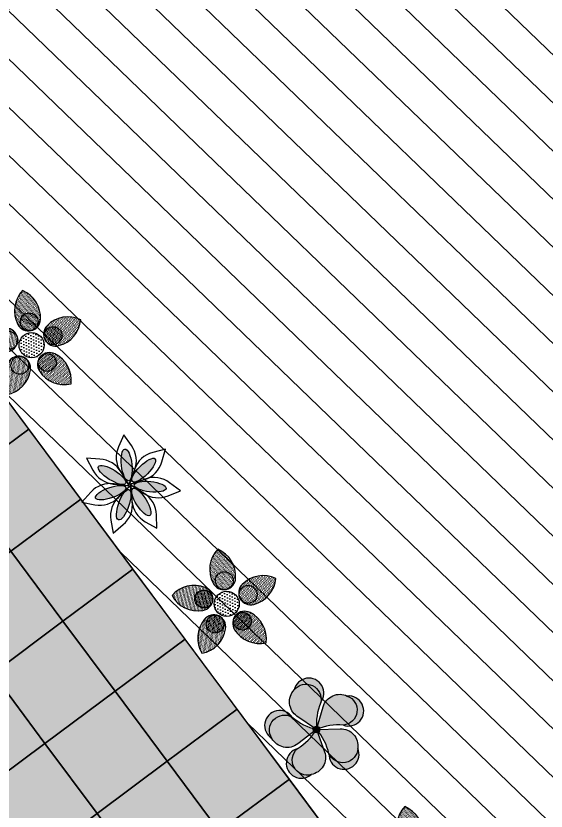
# Model space of a CAD drawing. Header units: millimetres. Extents: x 60.6 to 115.2, y 47.4 to 73.6.
# Drawn here: x 76.207 to 78.635, y 58.071 to 61.715 of the extents above; entities that cross this region are included whole.
import ezdxf

# ---------------------------------------------------------------- set-up
doc = ezdxf.new("R2010")
doc.units = ezdxf.units.MM
doc.layers.add('hatch 3', color=7, linetype='Continuous', true_color=0x57792a)
doc.layers.add('paving', color=251, linetype='Continuous', lineweight=30)
doc.layers.add('trees', color=118, linetype='Continuous')
pattern_1 = [(0, (-555.0435723174535, -382.4851912321677), (0.02778125, 0.05556249999999999), [0, -0.05556249999999999])]
pattern_2 = [(71.99999999999999, (192.2471370430775, -646.0722304677458), (-0.04425819931167044, 0.04359129559328276), [0, -0.05556249999999999])]
pattern_3 = [(144, (673.8588372499343, -16.80940638435482), (-0.05513432145547956, -0.02862159770970771), [0, -0.05556249999999999])]
pattern_4 = [(215.9999999999999, (224.2205279968658, 635.6834459915049), (0.01018331470552147, -0.06128041579020829), [0, -0.05556249999999998])]
pattern_5 = [(287.9999999999999, (-535.282929972424, 409.6833820927636), (0.06142795606162846, -0.009251782093366783), [0, -0.05556249999999997])]

# ---------------------------------------------------------------- blocks, each defined once
blk = doc.blocks.new('ghgh')
at = {"layer": 'paving'}
h = blk.add_hatch(color=9, dxfattribs=at)
h.set_gradient(color1=(183, 211, 215), color2=(232, 241, 242), rotation=45, one_color=1, tint=0.9300000071525574, name='SPHERICAL')
h.paths.add_polyline_path([(697.66196058698, 576.0503686307779), (698.0619605869799, 576.0503686307779), (698.0619605869799, 576.4503686307779), (697.66196058698, 576.4503686307779)])
h = blk.add_hatch(color=9, dxfattribs=at)
h.set_gradient(color1=(183, 211, 215), color2=(232, 241, 242), rotation=45, one_color=1, tint=0.9300000071525574, name='SPHERICAL')
h.paths.add_polyline_path([(698.0619605869799, 576.0503686307779), (698.4619605869799, 576.0503686307779), (698.4619605869799, 576.4503686307779), (698.0619605869799, 576.4503686307779)])
h = blk.add_hatch(color=9, dxfattribs=at)
h.set_gradient(color1=(183, 211, 215), color2=(232, 241, 242), rotation=45, one_color=1, tint=0.9300000071525574, name='SPHERICAL')
h.paths.add_polyline_path([(698.4619605869799, 576.0503686307779), (698.8619605869799, 576.0503686307779), (698.8619605869799, 576.4503686307779), (698.4619605869799, 576.4503686307779)])
for points in [[(697.66196058698, 576.0503686307779), (698.0619605869799, 576.0503686307779), (698.0619605869799, 576.4503686307779), (697.66196058698, 576.4503686307779)], [(698.0619605869799, 576.0503686307779), (698.4619605869799, 576.0503686307779), (698.4619605869799, 576.4503686307779), (698.0619605869799, 576.4503686307779)], [(698.4619605869799, 576.0503686307779), (698.8619605869799, 576.0503686307779), (698.8619605869799, 576.4503686307779), (698.4619605869799, 576.4503686307779)]]:
    blk.add_lwpolyline(points, close=True, dxfattribs=at)
blk = doc.blocks.new('f2')
h = blk.add_hatch(color=6)
h.set_gradient(color1=(255, 0, 255), color2=(255, 148, 255), rotation=149.99999999999997, centered=1, one_color=1, tint=0.7900000214576721, name='SPHERICAL')
edge = h.paths.add_edge_path()
edge.add_arc((-0.30286094538077, 0.8935600880075695), 0.3827096552513209, 328.5005418024725, 534.1280019442122)
edge.add_arc((-0.3575548338541023, 0.7318413212193562), 0.3829239116107604, -5.7318021509013874, 148.3603458975861, ccw=False)
h = blk.add_hatch(color=4)
h.set_gradient(color1=(0, 255, 255), color2=(148, 255, 148), rotation=149.99999999999997, centered=1, tint=0.7900000214576721, name='SPHERICAL')
edge = h.paths.add_edge_path()
edge.add_line((1.13686837721616e-13, 6.821210263296962e-13), (-0.5336720486659488, 0.2772500015749984))
edge.add_arc((-0.3303525103445628, 0.6686150292887358), 0.441027685730268, 143.2141610671518, 242.5474999963788, ccw=False)
edge.add_arc((-0.3575548338799015, 0.7318413212030888), 0.382923911634806, -5.731802148093891, 148.3603458818587, ccw=False)
edge.add_arc((1.44726958630213, 0.2982549525804434), 1.477682398952213, 164.4819112068399, 191.6445595628605)
h = blk.add_hatch(color=4)
h.set_gradient(color1=(0, 255, 255), color2=(148, 255, 148), rotation=149.99999999999997, centered=1, tint=0.7900000214576721, name='SPHERICAL')
edge = h.paths.add_edge_path()
edge.add_line((1.13686837721616e-13, 5.684341886080801e-13), (0.09876668817935297, 0.5932272416258684))
edge.add_arc((0.5338061406664021, 0.5207973143828026), 0.4410276857303488, 71.2141610671593, 170.5474999963862, ccw=False)
edge.add_arc((0.585531937333857, 0.5662062601323633), 0.3829239116348236, -77.73180214808349, 76.3603458818692, ccw=False)
edge.add_arc((0.730888213777775, -1.284269321884207), 1.477682398952319, 92.48191120683994, 119.6445595628605)
h = blk.add_hatch(color=6)
h.set_gradient(color1=(255, 0, 255), color2=(255, 148, 255), rotation=149.99999999999997, centered=1, one_color=1, tint=0.7900000214576721, name='SPHERICAL')
edge = h.paths.add_edge_path()
edge.add_arc((0.7562369653455143, 0.5641631283255841), 0.3827096552513473, 256.5005418024642, 462.128001944204)
edge.add_arc((0.5855319373576487, 0.5662062601127753), 0.3829239116107868, -77.73180215090969, 76.36034589757782, ccw=False)
h = blk.add_hatch(color=6)
h.set_gradient(color1=(255, 0, 255), color2=(255, 148, 255), rotation=149.99999999999997, centered=1, one_color=1, tint=0.7900000214576721, name='SPHERICAL')
edge = h.paths.add_edge_path()
edge.add_arc((-0.9434153234556035, -0.01191262294611453), 0.3827096552512976, 40.50054180247453, 246.1280019442142)
edge.add_arc((-0.8065129775211696, -0.1139034492271033), 0.3829239116107372, 66.2681978491006, 220.3603458975881, ccw=False)
h = blk.add_hatch(color=4)
h.set_gradient(color1=(0, 255, 255), color2=(148, 255, 148), rotation=149.99999999999997, centered=1, tint=0.7900000214576721, name='SPHERICAL')
edge = h.paths.add_edge_path()
edge.add_line((1.13686837721616e-13, 5.684341886080801e-13), (-0.4285941531005619, -0.4218773172709689))
edge.add_arc((-0.7379752203280063, -0.1075705008926576), 0.4410276857303427, 215.2141610671491, 314.5474999963761, ccw=False)
edge.add_arc((-0.8065129775133264, -0.113903449256468), 0.3829239116348077, 66.2681978519102, 220.3603458818629, ccw=False)
edge.add_arc((0.1635735814412176, 1.468601019892605), 1.477682398952291, 236.4819112068376, 263.6445595628583)
h = blk.add_hatch(color=4)
h.set_gradient(color1=(0, 255, 255), color2=(148, 255, 148), rotation=149.99999999999997, centered=1, tint=0.7900000214576721, name='SPHERICAL')
edge = h.paths.add_edge_path()
edge.add_line((1.13686837721616e-13, 5.684341886080801e-13), (0.2687862946704627, -0.5379845227299711))
edge.add_arc((-0.1257412586732986, -0.7350972550262425), 0.4410276857304039, -72.78583893284821, 26.54749999637869, ccw=False)
edge.add_arc((-0.1408975985911077, -0.8022375242785313), 0.3829239116348395, 138.2681978519085, 292.3603458818612, ccw=False)
edge.add_arc((-1.346175553309774, 0.6093903936269977), 1.477682398952277, 308.4819112068326, 335.6445595628532)
h = blk.add_hatch(color=6)
edge = h.paths.add_edge_path()
edge.add_arc((1.13686837721616e-13, 2.273736754432321e-13), 0.08501065561668127, 0, 360)
h = blk.add_hatch(color=4)
h.set_gradient(color1=(0, 255, 255), color2=(148, 255, 148), rotation=149.99999999999997, centered=1, tint=0.7900000214576721, name='SPHERICAL')
edge = h.paths.add_edge_path()
edge.add_line((1.13686837721616e-13, 5.684341886080801e-13), (0.5947132189171498, 0.0893845968032565))
edge.add_arc((0.6602628486798723, -0.3467445877495119), 0.4410276857303776, -0.7858389328474118, 98.54749999637949, ccw=False)
edge.add_arc((0.7194334726509333, -0.3819066077973833), 0.3829239116348258, -149.73180214809207, 4.36034588186061, ccw=False)
edge.add_arc((-0.9955558282106018, -1.091977044212591), 1.4776823989521, 20.48191120683801, 47.6445595628586)
h = blk.add_hatch(color=6)
h.set_gradient(color1=(255, 0, 255), color2=(255, 148, 255), rotation=149.99999999999997, centered=1, one_color=1, tint=0.7900000214576721, name='SPHERICAL')
edge = h.paths.add_edge_path()
edge.add_arc((0.7702410935136086, -0.544888099502494), 0.3827096552513111, 184.5005418024697, 390.1280019442094)
edge.add_arc((0.7194334726399542, -0.3819066078263182), 0.3829239116107507, -149.73180215090417, 4.3603458975832154, ccw=False)
h = blk.add_hatch(color=6)
h.set_gradient(color1=(255, 0, 255), color2=(255, 148, 255), rotation=149.99999999999997, centered=1, one_color=1, tint=0.7900000214576721, name='SPHERICAL')
edge = h.paths.add_edge_path()
edge.add_arc((-0.2802017900221809, -0.9009224938828397), 0.3827096552512891, 112.5005418024618, 318.1280019442015)
edge.add_arc((-0.1408975986217626, -0.8022375242770046), 0.3829239116107287, 138.2681978490879, 292.36034589757537, ccw=False)
at = {"color": 6}
for points in [[(0.02345456887678665, 0.6935979281437312, 1.252986245437274), (-0.6835624984701099, 0.9327137302129813, -0.7960925965641129)], [(0.6668986896282831, 0.192026926492872, 1.252986245437274), (0.6758310422121667, 0.938330961988072, -0.7960925965641129)], [(-0.6524029688708879, 0.2366401676268879, 1.252986245437274), (-1.09829589970127, -0.3618821749422523, -0.7960925965641129)], [(0.388711488366539, -0.5749187608155353, 1.252986245437274), (1.101249053209699, -0.3527933030076156, -0.7960925965641129)], [(-0.4266617780001525, -0.5473462614462505, 1.252986245437274), (0.00477830275008273, -1.15636921424948, -0.7960925965641129)]]:
    blk.add_lwpolyline(points, format="xyb", close=True, dxfattribs=at)
for points in [[(1.13686837721616e-13, 6.821210263296962e-13), (-0.5336720486659488, 0.2772500015749984, -0.4627710773585052), (-0.6835624984612423, 0.9327137302988149, -0.7960925964319852), (0.02345456887678665, 0.6935979281437312, 0.1190774892510603), (1.13686837721616e-13, 6.821210263296962e-13, -4.880179825936269)], [(1.13686837721616e-13, 5.684341886080801e-13), (0.09876668817935297, 0.5932272416258684, -0.4627710773585052), (0.6758310422960676, 0.9383309620062619, -0.7960925964319852), (0.6668986896280558, 0.1920269264929857, 0.1190774892510603), (1.13686837721616e-13, 5.684341886080801e-13, -4.880179825936269)], [(1.13686837721616e-13, 5.684341886080801e-13), (-0.4285941531005619, -0.4218773172709689, -0.4627710773585052), (-1.098295899779828, -0.361882174907123, -0.7960925964319852), (-0.6524029688705468, 0.2366401676271153, 0.1190774892510603), (1.13686837721616e-13, 5.684341886080801e-13, -4.880179825936269)], [(1.13686837721616e-13, 5.684341886080801e-13), (0.2687862946704627, -0.5379845227299711, -0.4627710773585052), (0.004778302692784564, -1.156369214313258, -0.7960925964319852), (-0.4266617780000388, -0.5473462614457958, 0.1190774892510603), (1.13686837721616e-13, 5.684341886080801e-13, -4.880179825936269)], [(1.13686837721616e-13, 5.684341886080801e-13), (0.5947132189171498, 0.0893845968032565, -0.4627710773585052), (1.101249053252673, -0.3527933030816257, -0.7960925964319852), (0.388711488366198, -0.5749187608149668, 0.1190774892510603), (1.13686837721616e-13, 5.684341886080801e-13, -4.880179825936269)]]:
    blk.add_lwpolyline(points, format="xyb")
blk.add_circle((1.13686837721616e-13, 2.273736754432321e-13), 0.08501065561668127, dxfattribs=at)
blk = doc.blocks.new('f6')
at = {"true_color": 0x297dd6}
h = blk.add_hatch(dxfattribs=at)
h.set_pattern_fill('DOTS', color=152, scale=0.035, style=0)
h.set_pattern_definition(pattern_1)
edge = h.paths.add_edge_path()
edge.add_arc((0.758425289384154, 1.239367710916188), 1.165600453108289, 124.6664119956931, 195.8507264397759)
edge.add_arc((0.09543470374762819, 1.042358418841639), 0.474084537981225, 194.8313336975684, 345.1686663024316)
edge.add_arc((-0.5675558818888976, 1.239367710916188), 1.165600453108289, 344.1492735602241, 415.3335880043069)
h = blk.add_hatch()
h.set_pattern_fill('DOTS', color=6, scale=0.035, style=0)
h.set_pattern_definition(pattern_1)
edge = h.paths.add_edge_path()
edge.add_arc((0.09543470374762819, 0.924300190205372), 0.3560263093449976, 0, 360)
h = blk.add_hatch(dxfattribs=at)
h.set_pattern_fill('DOTS', color=152, scale=0.035, angle=71.99999999999999, style=0)
h.set_pattern_definition(pattern_2)
edge = h.paths.add_edge_path()
edge.add_arc((-0.9443424341693475, 1.1042909985447), 1.165600453108376, 196.6664119956955, 267.8507264397782)
edge.add_arc((-0.9618508212433632, 0.4128702625318352), 0.474084537981221, 266.8313336975645, 417.1686663024277)
edge.add_arc((-1.354093150313935, -0.1567920348794258), 1.165600453108433, 56.14927356022203, 127.3335880043047)
h = blk.add_hatch()
h.set_pattern_fill('DOTS', color=6, scale=0.035, angle=71.99999999999999, style=0)
h.set_pattern_definition(pattern_2)
edge = h.paths.add_edge_path()
edge.add_arc((-0.8495707735966107, 0.3763882635573736), 0.3560263093449976, 0, 360)
h = blk.add_hatch(dxfattribs=at)
h.set_pattern_fill('DOTS', color=152, scale=0.035, angle=-72.00000000000006, style=0)
h.set_pattern_definition(pattern_5)
edge = h.paths.add_edge_path()
edge.add_arc((1.413075040935843, -0.3383196286392502), 1.165600453108433, 52.66641199569528, 123.850726439778)
edge.add_arc((1.020832711865271, 0.2313426687720108), 0.474084537981221, 122.8313336975722, 273.1686663024354)
edge.add_arc((1.003324324791255, 0.9227634047848761), 1.165600453108375, 272.1492735602218, 343.3335880043045)
at = {"true_color": 0xff4242}
h = blk.add_hatch(dxfattribs=at)
h.set_pattern_fill('DOTS', color=20, scale=0.06999999999999999, style=0)
h.set_pattern_definition([(0, (-555.0435723174535, -382.4851912321677), (0.05556249999999999, 0.111125), [0, -0.111125])])
edge = h.paths.add_edge_path()
edge.add_arc((0, 0), 0.498886422826332, 0, 360)
h = blk.add_hatch()
h.set_pattern_fill('DOTS', color=6, scale=0.035, angle=-72.00000000000006, style=0)
h.set_pattern_definition(pattern_5)
edge = h.paths.add_edge_path()
edge.add_arc((0.9085526642186323, 0.1948606697976629), 0.3560263093449976, 0, 360)
at = {"true_color": 0x297dd6}
h = blk.add_hatch(dxfattribs=at)
h.set_pattern_fill('DOTS', color=152, scale=0.035, angle=144, style=0)
h.set_pattern_definition(pattern_3)
edge = h.paths.add_edge_path()
edge.add_arc((-1.342061010719853, -0.556878340344892), 1.165600453108343, 268.6664119956968, 339.8507264397795)
edge.add_arc((-0.6898912033831369, -0.7871905636526491), 0.4740845379811423, 338.8313336975639, 489.1686663024272)
edge.add_arc((-0.2693197089385462, -1.336270517636835), 1.165600453108389, 128.1492735602179, 199.3335880043006)
h = blk.add_hatch()
h.set_pattern_fill('DOTS', color=6, scale=0.035, angle=144, style=0)
h.set_pattern_definition(pattern_3)
edge = h.paths.add_edge_path()
edge.add_arc((-0.6204983176789938, -0.6916794503601977), 0.3560263093449976, 0, 360)
h = blk.add_hatch(dxfattribs=at)
h.set_pattern_fill('DOTS', color=152, scale=0.035, angle=-144.0000000000001, style=0)
h.set_pattern_definition(pattern_4)
edge = h.paths.add_edge_path()
edge.add_arc((0.1149031145682937, -1.448460740476564), 1.165600453108296, 340.6664119957008, 411.8507264397834)
edge.add_arc((0.535474609012805, -0.8993807864924348), 0.4740845379811423, 50.83133369757284, 201.1686663024361)
edge.add_arc((1.187644416349441, -0.6690685631846209), 1.165600453108289, 200.1492735602245, 271.3335880043072)
h = blk.add_hatch()
h.set_pattern_fill('DOTS', color=6, scale=0.035, angle=-144.0000000000001, style=0)
h.set_pattern_definition(pattern_4)
edge = h.paths.add_edge_path()
edge.add_arc((0.4660817233085481, -0.8038696731999835), 0.3560263093449976, 0, 360)
at = {"color": 152, "true_color": 0x297dd6}
for points in [[(0.09543470374762819, 2.198048001546795, 0.3209893809381569), (-0.3628550189267798, 0.9210048888398887, 0.7696681608329942), (0.5537244264220362, 0.9210048888398887, 0.3209893809381569)], [(-2.060976929689673, 0.7699979838098443, 0.3209893809381569), (-0.9880560684135844, -0.0604894676666845, 0.7696681608329942), (-0.7048174431059806, 0.8112293865344782, 0.3209893809381569)], [(2.119958820311581, 0.5884703900500199, 0.3209893809381569), (0.7637993337278886, 0.6297017927746538, 0.7696681608329942), (1.047037959035492, -0.2420170614265089, 0.3209893809381569)], [(-1.369188496325364, -1.722163076283323, 0.3209893809381569), (-0.2477972141435885, -0.9583894358190719, 0.7696681608329942), (-0.9893255621253729, -0.4196375552886593, 0.3209893809381569)], [(1.214771901955032, -1.834353299122995, 0.3209893809381569), (0.834908967755041, -0.5318277781284451, 0.7696681608329942), (0.09338061977325651, -1.070579658658858, 0.3209893809381569)]]:
    blk.add_lwpolyline(points, format="xyb", close=True, dxfattribs=at)
at = {"color": 20, "true_color": 0xff4242}
for centre, radius in [((0.09543470374762819, 0.924300190205372), 0.3560263093449976), ((-0.8495707735966107, 0.3763882635573736), 0.3560263093449976), ((0, 0), 0.498886422826332), ((0.9085526642186323, 0.1948606697976629), 0.3560263093449976), ((-0.6204983176789938, -0.6916794503601977), 0.3560263093449976), ((0.4660817233085481, -0.8038696731999835), 0.3560263093449976)]:
    blk.add_circle(centre, radius, dxfattribs=at)
blk = doc.blocks.new('f3')
h = blk.add_hatch(color=211)
h.set_gradient(color1=(255, 127, 255), color2=(255, 148, 255), rotation=149.99999999999997, centered=1, one_color=1, tint=0.7900000214576721, name='SPHERICAL')
edge = h.paths.add_edge_path()
edge.add_ellipse((-0.04864244301074905, 0.7822352856160251), major_axis=(0.01113780916014273, -0.6117509199791767), ratio=0.324112683537821, start_angle=0, end_angle=360)
h = blk.add_hatch(color=211)
h.set_gradient(color1=(255, 127, 255), color2=(255, 148, 255), rotation=149.99999999999997, centered=1, one_color=1, tint=0.7900000214576721, name='SPHERICAL')
edge = h.paths.add_edge_path()
edge.add_ellipse((0.5781354701020973, 0.5212367980975614), major_axis=(-0.4713418182421043, -0.3901283497318354), ratio=0.324112683537821, start_angle=0, end_angle=360)
h = blk.add_hatch(color=211)
h.set_gradient(color1=(255, 127, 255), color2=(255, 148, 255), rotation=149.99999999999997, centered=1, one_color=1, tint=0.7900000214576721, name='SPHERICAL')
edge = h.paths.add_edge_path()
edge.add_ellipse((-0.6434889142856264, 0.4549304758975268), major_axis=(0.4852304390948995, -0.3727125700375949), ratio=0.3241126835378212, start_angle=0, end_angle=360)
h = blk.add_hatch(color=211)
h.set_gradient(color1=(255, 127, 255), color2=(255, 148, 255), rotation=149.99999999999997, centered=1, one_color=1, tint=0.7900000214576721, name='SPHERICAL')
edge = h.paths.add_edge_path()
edge.add_ellipse((-0.7584724181956517, -0.2142104335389377), major_axis=(0.5939346514940671, 0.1469859470931786), ratio=0.3241126835378211, start_angle=0, end_angle=360)
h = blk.add_hatch(color=211)
h.set_gradient(color1=(255, 127, 255), color2=(255, 148, 255), rotation=149.99999999999997, centered=1, one_color=1, tint=0.7900000214576721, name='SPHERICAL')
edge = h.paths.add_edge_path()
edge.add_ellipse((0.7648682725393883, -0.1315278021584163), major_axis=(-0.5988914428871509, 0.1252688250316241), ratio=0.3241126835378211, start_angle=0, end_angle=360)
h = blk.add_hatch(color=211)
h.set_gradient(color1=(255, 127, 255), color2=(255, 148, 255), rotation=149.99999999999997, centered=1, one_color=1, tint=0.7900000214576721, name='SPHERICAL')
edge = h.paths.add_edge_path()
edge.add_ellipse((-0.3070080310608319, -0.7213106899007471), major_axis=(0.2553939572592446, 0.5560010480958826), ratio=0.3241126835378211, start_angle=0, end_angle=360)
h = blk.add_hatch(color=211)
h.set_gradient(color1=(255, 127, 255), color2=(255, 148, 255), rotation=149.99999999999997, centered=1, one_color=1, tint=0.7900000214576721, name='SPHERICAL')
edge = h.paths.add_edge_path()
edge.add_ellipse((0.370942355410989, -0.6845134571872222), major_axis=(-0.275463595879098, 0.546336019527922), ratio=0.324112683537821, start_angle=0, end_angle=360)
at = {"color": 91}
for points in [[(-0.04354845131456386, 1.942265168628182), (-0.2934262841015425, 1.499533377108492, 0.2520012310390229), (-0.3124846515795525, 0.551910671873884), (-0.03886593124207138, 0.01804151258420461), (0.2321512661028464, 0.5532360212473577, 0.2520012310390229), (0.2084811489612548, 1.500754748450618)], [(1.48825940511756, 1.240520956926957), (0.9863214717647679, 1.159844556399548, 0.2520012310390229), (0.2335575095487457, 0.5839118953754223), (-0.01323972497471004, 0.03712618927829681), (0.5741686498149647, 0.1589247302663352, 0.2520012310390229), (1.300210544323818, 0.7681990365226739)], [(-1.547260745554922, 1.182179920885574), (-1.356915373108222, 0.7107788074708878, 0.2520012310390229), (-0.6279168064174883, 0.1050452830495487), (-0.0399226084377915, -0.01389296354227554), (-0.2893780658816922, 0.5316851317943474, 0.2520012310390229), (-1.044936113683889, 1.103947352500654)], [(-1.890551449898794, -0.4673750918354926), (-1.403316820009422, -0.6124708739134803, 0.2520012310390229), (-0.4752121087281012, -0.4201855189221533), (-0.01561405708116581, -0.03462992723325442), (-0.5976971218947256, 0.1105003212232987, 0.2520012310390229), (-1.516192479786923, -0.1234190887807927)], [(1.894680264663066, -0.3946250098324526), (1.518651732226772, -0.05249504427229112, 0.2520012310390229), (0.5990287924073527, 0.1769513795497915), (0.01765895436551546, 0.02898991573283638), (0.4791280194363026, -0.3543242965561149, 0.2520012310390229), (1.408157570474941, -0.5420903907884167)], [(-0.8149156621218481, -1.764251300166961), (-0.397689388871413, -1.473781667589265, 0.2520012310390229), (0.03063968951914831, -0.6282722273990657), (0.01575488785192647, -0.02855402187287837), (-0.4606353641961505, -0.3931576575014333, 0.2520012310390229), (-0.8504222937947361, -1.257112611397133)], [(0.8696709306086632, -1.731874467781836), (0.9027089535977666, -1.224568978379466, 0.2520012310390229), (0.5087218667490561, -0.362521306702547), (0.03056277101700289, -0.0002405281220489996), (0.01859690811738801, -0.6000240736493652, 0.2520012310390229), (0.4510359150040131, -1.443438869683632)]]:
    blk.add_lwpolyline(points, format="xyb", close=True, dxfattribs=at)
at = {"color": 211}
for centre, major_axis, ratio in [((-0.04864244301074905, 0.7822352856160251), (0.01113780916014273, -0.6117509199791767), 0.324112683537821), ((-0.6434889142856264, 0.4549304758975268), (0.4852304390948985, -0.3727125700375944), 0.3241126835378211), ((0.5781354701020973, 0.5212367980975614), (-0.4713418182421035, -0.3901283497318349), 0.324112683537821), ((-0.7584724181956517, -0.2142104335389377), (0.5939346514940663, 0.1469859470931783), 0.3241126835378211), ((0.7648682725393883, -0.1315278021584163), (-0.5988914428871508, 0.1252688250316241), 0.3241126835378211), ((-0.3070080310608319, -0.7213106899007471), (0.2553939572592446, 0.5560010480958826), 0.3241126835378211), ((0.370942355410989, -0.6845134571872222), (-0.275463595879098, 0.546336019527922), 0.324112683537821)]:
    blk.add_ellipse(centre, major_axis=major_axis, ratio=ratio, dxfattribs=at)

msp = doc.modelspace()

# ---------------------------------------------------------------- hatches: boundary and pattern name
at = {"layer": 'hatch 3', "linetype": 'Continuous'}
h = msp.add_hatch(dxfattribs=at)
h.set_pattern_fill('ANSI31', color=256, scale=0.05, angle=91, style=0)
h.set_pattern_definition([(136, (-529.2652610559677, -497.6456645938825), (-0.1102770163103658, -0.1141951933037609), [])])
h.paths.add_polyline_path([(82.31941499405173, 51.68477767416323), (81.5943143628441, 52.65936033139565), (79.72764402654502, 55.16828731276496), (77.10119338252753, 58.69840870083976), (75.66858394050428, 60.62392945809654), (75.31043158000546, 61.10530964741577), (76.13038718819564, 61.71536598745342), (77.73498781936269, 62.90920718897837), (78.53728813494638, 63.5061277897405), (79.33958845052996, 64.10304839050286), (80.944189081697, 65.29688959202781), (82.08355399931668, 66.14459010753637), (85.5777142254102, 66.15196578983478), (85.1779475441806, 64.39691265394413), (84.30039786269185, 60.49436136581039), (82.72080843563185, 53.46976904725534), (82.3582963377919, 51.85764145623239)])

# ---------------------------------------------------------------- linework, layer by layer
msp.add_lwpolyline([(82.31941499405173, 51.68477767416323), (81.5943143628441, 52.65936033139565), (79.72764402654502, 55.16828731276496), (77.10119338252753, 58.69840870083976), (75.66858394050428, 60.62392945809654), (75.31043158000546, 61.10530964741577), (76.13038718819564, 61.71536598745342), (77.73498781936269, 62.90920718897837), (78.53728813494638, 63.5061277897405), (79.33958845052996, 64.10304839050286), (80.944189081697, 65.29688959202781), (82.08355399931668, 66.14459010753637), (85.5777142254102, 66.15196578983478), (85.1779475441806, 64.39691265394413), (84.30039786269185, 60.49436136581039), (82.72080843563185, 53.46976904725534), (82.3582963377919, 51.85764145623239), (82.31941499421464, 51.68477767488753)], close=True, dxfattribs=at)
at = {"layer": 'paving', "color": 139}
msp.add_line((82.31941499405161, 51.68477767416346), (75.31043158009481, 61.10530964735358), dxfattribs=at)

# ---------------------------------------------------------------- block references
at = {"xscale": 0.1799999999997767, "yscale": 0.1799999999997767, "zscale": 0.1799999999997767, "rotation": 137.1303410358531}
msp.add_blockref('f2', (77.58379249555378, 58.44521877404657), dxfattribs=at)
at = {"layer": 'paving', "color": 139, "rotation": 36.64966881999626}
for p in [(-140.5753347987697, -819.5088647841292), (-140.3365665584372, -819.8297849103421), (-140.0977983181047, -820.1507050365551), (-139.8590300777721, -820.4716251627681), (-139.6202618374393, -820.7925452889808), (-139.3814935971068, -821.1134654151938), (-139.1427253570229, -821.4343855415916)]:
    msp.add_blockref('ghgh', p, dxfattribs=at)
at = {"layer": 'trees'}
for name, p, xscale, yscale, zscale, rotation in [('f6', (76.27891119020887, 60.2065260300127), 0.1152000000002372, 0.1152000000002372, 0.1152000000002372, 155.888481450878), ('f3', (76.7282221264503, 59.56390096150699), 0.1199999999999411, 0.1199999999999411, 0.1199999999999411, 262.669488044984), ('f6', (77.17263499969522, 59.0207892368976), 0.1152000000002372, 0.1152000000002372, 0.1152000000002372, 155.888481450878), ('f6', (78.0297127408677, 57.84171501142873), 0.1152000000002372, 0.1152000000002372, 0.1152000000002372, 155.888481450878)]:
    msp.add_blockref(name, p, dxfattribs=dict(at, xscale=xscale, yscale=yscale, zscale=zscale, rotation=rotation))

doc.saveas('drawing.dxf')
